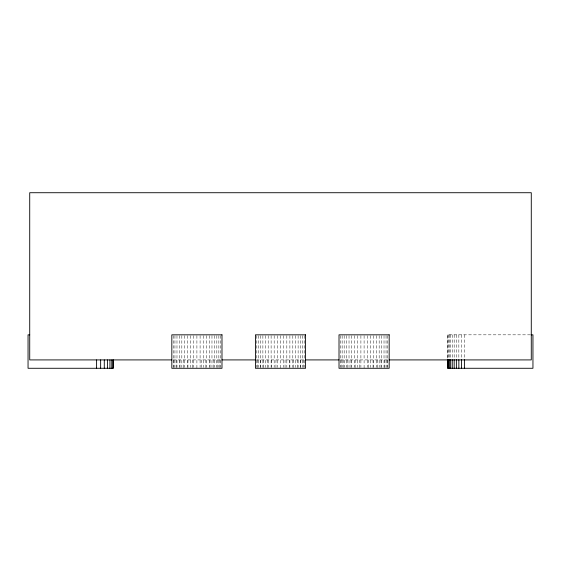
<?xml version="1.0" encoding="UTF-8"?>
<svg xmlns="http://www.w3.org/2000/svg" width="561" height="561" viewBox="0 0 561 561"><rect width="100%" height="100%" fill="white"/><g stroke="black" fill="none" stroke-linecap="round" stroke-linejoin="round"><path stroke-width="0.42" stroke-dasharray="2.81 2.1" d="M530.348 334.833L447.685 334.833L447.685 358.844M173.272 359.917L220.543 359.917M256.426 359.917L304.574 359.917M340.457 359.917L389.173 359.917M464.403 334.833L464.403 358.844M461.535 334.833L461.535 358.844M458.849 334.833L458.849 358.844M456.381 334.833L456.381 358.844M454.172 334.833L454.172 358.844M452.25 334.833L452.25 358.844M450.637 334.833L450.637 358.844M449.361 334.833L449.361 358.844M448.435 334.833L448.435 358.844M447.874 334.833L447.874 358.844M387.77 335.695L387.77 367.413M387.069 359.917L387.069 367.434M386.045 335.695L386.045 367.413M384.32 359.917L384.32 368.275M384.019 335.695L384.019 367.413M381.711 335.695L381.711 367.413M381.003 359.917L381.003 368.275M379.166 335.695L379.166 367.413M377.209 359.917L377.209 368.275M376.403 335.695L376.403 367.413M373.479 335.695L373.479 367.413M373.051 359.917L373.051 368.275M370.421 335.695L370.421 367.413M368.633 359.917L368.633 368.275M367.28 335.695L367.28 367.413M364.096 335.695L364.096 368.275M360.905 335.695L360.905 367.413M359.552 359.917L359.552 368.275M357.764 335.695L357.764 367.413M355.134 359.917L355.134 368.275M354.706 335.695L354.706 367.413M351.782 335.695L351.782 367.413M350.976 359.917L350.976 368.275M349.026 335.695L349.026 367.413M347.182 359.917L347.182 368.275M346.474 335.695L346.474 367.413M344.166 335.695L344.166 367.413M343.865 359.917L343.865 368.275M342.14 335.695L342.14 367.413M341.116 359.917L341.116 368.275M340.415 335.695L340.415 367.413M304.181 335.695L304.181 367.413M303.48 359.917L303.48 367.434M302.449 335.695L302.449 367.413M300.731 359.917L300.731 368.275M300.423 335.695L300.423 367.413M298.115 335.695L298.115 367.413M297.414 359.917L297.414 368.275M295.57 335.695L295.57 367.413M293.62 359.917L293.62 368.275M292.814 335.695L292.814 367.413M289.89 335.695L289.89 367.413M289.455 359.917L289.455 368.275M286.832 335.695L286.832 367.413M285.044 359.917L285.044 368.275M283.691 335.695L283.691 367.413M280.5 335.695L280.5 368.275M277.309 335.695L277.309 367.413M275.956 359.917L275.956 368.275M274.168 335.695L274.168 367.413M271.545 359.917L271.545 367.434M271.11 335.695L271.11 367.413M268.186 335.695L268.186 367.413M267.38 359.917L267.38 368.275M265.43 335.695L265.43 367.413M263.586 359.917L263.586 368.275M262.885 335.695L262.885 367.413M260.577 335.695L260.577 367.413M260.269 359.917L260.269 368.275M258.551 335.695L258.551 367.413M257.52 359.917L257.52 368.275M256.819 335.695L256.819 367.413M220.585 335.695L220.585 367.413M219.884 359.917L219.884 368.275M218.86 335.695L218.86 367.413M217.135 359.917L217.135 368.275M216.834 335.695L216.834 367.413M214.526 335.695L214.526 367.413M213.818 359.917L213.818 368.275M211.974 335.695L211.974 367.413M210.024 359.917L210.024 368.275M209.218 335.695L209.218 367.413M206.294 335.695L206.294 367.413M205.866 359.917L205.866 368.275M203.236 335.695L203.236 367.413M201.448 359.917L201.448 367.434M200.095 335.695L200.095 367.413M196.904 335.695L196.904 368.275M193.72 335.695L193.72 367.413M192.367 359.917L192.367 368.275M190.579 335.695L190.579 367.413M187.949 359.917L187.949 368.275M187.521 335.695L187.521 367.413M184.597 335.695L184.597 367.413M183.791 359.917L183.791 368.275M181.834 335.695L181.834 367.413M179.997 359.917L179.997 368.275M179.289 335.695L179.289 367.413M176.981 335.695L176.981 367.413M176.68 359.917L176.68 368.275M174.955 335.695L174.955 367.413M173.931 359.917L173.931 368.275M173.23 335.695L173.23 367.413"/><path stroke-width="0.84" d="M29.719 334.833L28.05 334.833L28.05 368.275L113.315 368.275L113.315 359.917M531.218 334.833L532.95 334.833L532.95 368.275L447.685 368.275L447.685 359.699M171.827 359.917L29.719 359.917L29.719 192.725L531.281 192.725L531.281 359.917L389.173 359.917M221.988 359.917L255.557 359.917M305.443 359.917L339.012 359.917M464.403 359.699L464.403 368.275M461.535 359.699L461.535 368.275M458.849 359.699L458.849 368.275M456.381 359.699L456.381 368.275M454.172 359.699L454.172 368.275M452.25 359.699L452.25 368.275M450.637 359.699L450.637 368.275M449.361 359.699L449.361 368.275M448.435 359.699L448.435 368.275M447.874 359.699L447.874 368.275M112.929 359.917L112.929 368.275M111.793 359.917L111.793 368.275M109.935 359.917L109.935 368.275M107.41 359.917L107.41 368.275M104.283 359.917L104.283 368.275M100.643 359.917L100.643 368.275M96.597 359.917L96.597 368.275M221.988 334.833L171.827 334.833L171.827 368.275L221.988 368.275L221.988 334.833M305.577 334.833L255.423 334.833L255.423 368.275L305.577 368.275L305.577 334.833M389.173 334.833L339.012 334.833L339.012 368.275L389.173 368.275L389.173 334.833"/></g></svg>
